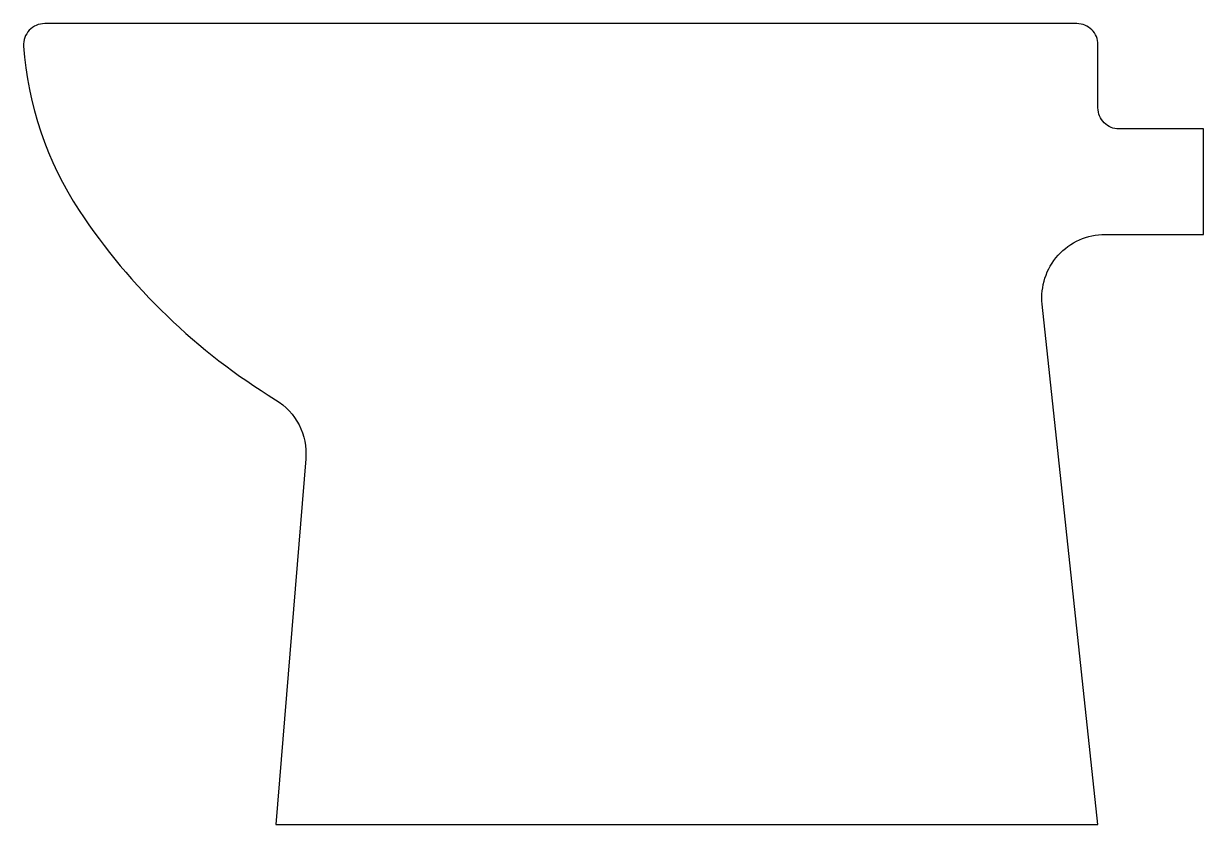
# Model space of a CAD drawing. Header units: millimetres. Extents: x -3000.891 to -3000.331, y 2979.151 to 2979.531.
import ezdxf

# ---------------------------------------------------------------- set-up
doc = ezdxf.new("R2010")
doc.units = ezdxf.units.MM
doc.header["$LTSCALE"] = 10
doc.layers.add('banheiro_louças', color=2, linetype='Continuous')

msp = doc.modelspace()

# ---------------------------------------------------------------- linework, layer by layer
at = {"layer": 'banheiro_louças'}
msp.add_lwpolyline([(-3000.37779, 2979.43076), (-3000.33118, 2979.43076), (-3000.33118, 2979.48076), (-3000.37118, 2979.48076, -0.414214), (-3000.38118, 2979.49076), (-3000.38118, 2979.52076, 0.414214), (-3000.39118, 2979.53076), (-3000.88084, 2979.53076, 0.433809), (-3000.89082, 2979.5201, 0.130443), (-3000.86444, 2979.44203, 0.109847), (-3000.7713, 2979.35231, -0.283303), (-3000.75703, 2979.32426), (-3000.77118, 2979.15076), (-3000.38118, 2979.15076), (-3000.40762, 2979.39757, -0.445833)], format="xyb", close=True, dxfattribs=at)

doc.saveas('drawing.dxf')
